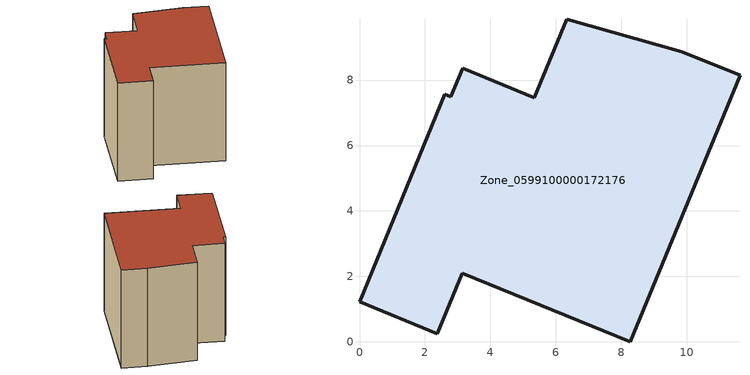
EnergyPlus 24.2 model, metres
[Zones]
Zone_0599100000172176
 floor ground (C_G): 11.63,8.14 8.28,0 3.14,2.1 2.38,0.25 0,1.23 2.6,7.56 2.79,7.49 3.16,8.36 5.34,7.46 6.33,9.86 9.85,8.87 z0
 wall outside (C_F): 8.28,0 11.63,8.14 9.85,8.87 6.33,9.86 5.34,7.46 3.16,8.36 2.79,7.49 2.6,7.56 0,1.23 2.38,0.25 3.14,2.1 8.28,0 z0:7.93
 roof outside (C_R): 11.63,8.14 9.85,8.87 6.33,9.86 5.34,7.46 3.16,8.36 2.79,7.49 2.6,7.56 0,1.23 2.38,0.25 3.14,2.1 8.28,0 z7.93
[BUILDING]
Pand.0599100000172176: North Axis=0; Terrain=City; Loads Convergence Tolerance Value=0.04; Temperature Convergence Tolerance Value=0.4; Solar Distribution=FullExterior; Maximum Number of Warmup Days=25; Minimum Number of Warmup Days=1
[Site:Location]
Rotterdam.The.Hague.AP_ZH_NLD Design_Conditions: Latitude=51.96; Longitude=4.45; Time Zone=1; Elevation=-4.5
[SITE:GROUNDTEMPERATURE:BUILDINGSURFACE]
18, 18, 18, 18, 18, 18, 18, 18, 18, 18, 18, 18
[MATERIAL] Thermal Absorptance=0.9; Solar Absorptance=0.7; Visible Absorptance=0.7
Name | Roughness | Thickness | Conductivity | Density | Specific Heat
G.TC.1975-1991 | MediumSmooth | 0.15 | 0.288461 | 540 | 1210
F.TC.1975-1991 | Rough | 0.3 | 0.230769 | 1920 | 840
R.TC.1975-1991 | MediumRough | 0.2 | 0.153846 | 1500 | 1000
[CONSTRUCTION]
C_G: G.TC.1975-1991
C_F: F.TC.1975-1991
C_R: R.TC.1975-1991
[ZONE]
Zone_0599100000172176: Type=1; Multiplier=1; Ceiling Height=Autocalculate; Volume=Autocalculate; Floor Area=autocalculate; Part of Total Floor Area=Yes
[ZONEINFILTRATION:DESIGNFLOWRATE]
Infil_Zone_0599100000172176: Zone or ZoneList or Space or SpaceList=Zone_0599100000172176; Schedule=AlwaysOn; Design Flow Rate Calculation Method=Flow/Area; Flow Rate per Floor Area=0.003; Constant Term Coefficient=1; Temperature Term Coefficient=0; Velocity Term Coefficient=0; Velocity Squared Term Coefficient=0
[HVACTEMPLATE:ZONE:IDEALLOADSAIRSYSTEM]
Zone_0599100000172176: Maximum Heating Supply Air Temperature=50; Minimum Cooling Supply Air Temperature=13; Maximum Heating Supply Air Humidity Ratio=0.0156; Minimum Cooling Supply Air Humidity Ratio=0.0077; Heating Limit=NoLimit; Cooling Limit=NoLimit; Dehumidification Control Type=ConstantSensibleHeatRatio; Cooling Sensible Heat Ratio=0.7; Dehumidification Setpoint=60; Humidification Control Type=None; Humidification Setpoint=30; Outdoor Air Method=None; Outdoor Air Flow Rate per Person=0.00944; Outdoor Air Flow Rate per Zone Floor Area=0; Outdoor Air Flow Rate per Zone=0; Demand Controlled Ventilation Type=None; Outdoor Air Economizer Type=NoEconomizer; Heat Recovery Type=None; Sensible Heat Recovery Effectiveness=0.7; Latent Heat Recovery Effectiveness=0.65
[ZONECONTROL:THERMOSTAT]
ThermostatControl_Zone_0599100000172176: Zone or ZoneList=Zone_0599100000172176; Control Type Schedule=DualSetpointControlType; Control 1=Thermostat_Zone_0599100000172176; Temperature Difference Between Cutout And Setpoint=0
[THERMOSTATSETPOINT:DUALSETPOINT]
Thermostat_Zone_0599100000172176: Heating Setpoint Temperature Schedule=HeatingSetpoint_Zone_0599100000172176; Cooling Setpoint Temperature Schedule=CoolingSetpoint_Zone_0599100000172176
[SCHEDULE:COMPACT]
HeatingSetpoint_Zone_0599100000172176: Through: 12/31, For: AllDays, Until: 24:00, 21
CoolingSetpoint_Zone_0599100000172176: Through: 12/31, For: AllDays, Until: 24:00, 24
DualSetpointControlType: Through: 12/31, For: AllDays, Until: 24:00, 4
AlwaysOn: Through: 12/31, For: AllDays, Until: 24:00, 1
